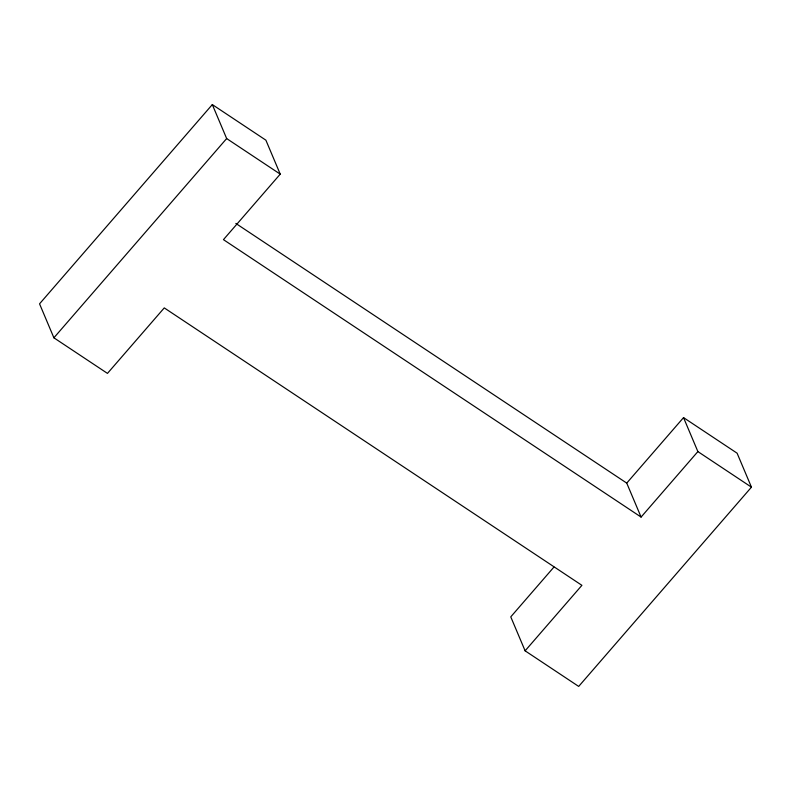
<?xml version="1.0" encoding="UTF-8"?>
<svg xmlns="http://www.w3.org/2000/svg" width="791" height="791" viewBox="0 0 791 791"><rect width="100%" height="100%" fill="white"/><g stroke="black" fill="none" stroke-linecap="round" stroke-linejoin="round"><path stroke-width="1.19" d="M641.086 517.077L223.448 239.643L280.232 174.139L265.885 140.175L212.314 104.58L39.55 303.833L53.897 337.806L107.467 373.392L164.261 307.897L581.909 585.33L525.115 650.825L578.686 686.42L751.45 487.167L737.103 453.194L683.533 417.608L626.739 483.103L641.086 517.077L697.88 451.582L683.533 417.608M53.897 337.806L226.661 138.554L212.314 104.58M553.957 567.048L510.768 616.861L525.115 650.825M226.661 138.554L280.232 174.139M697.88 451.582L751.45 487.167M235.837 223.438L626.739 483.103"/></g></svg>
